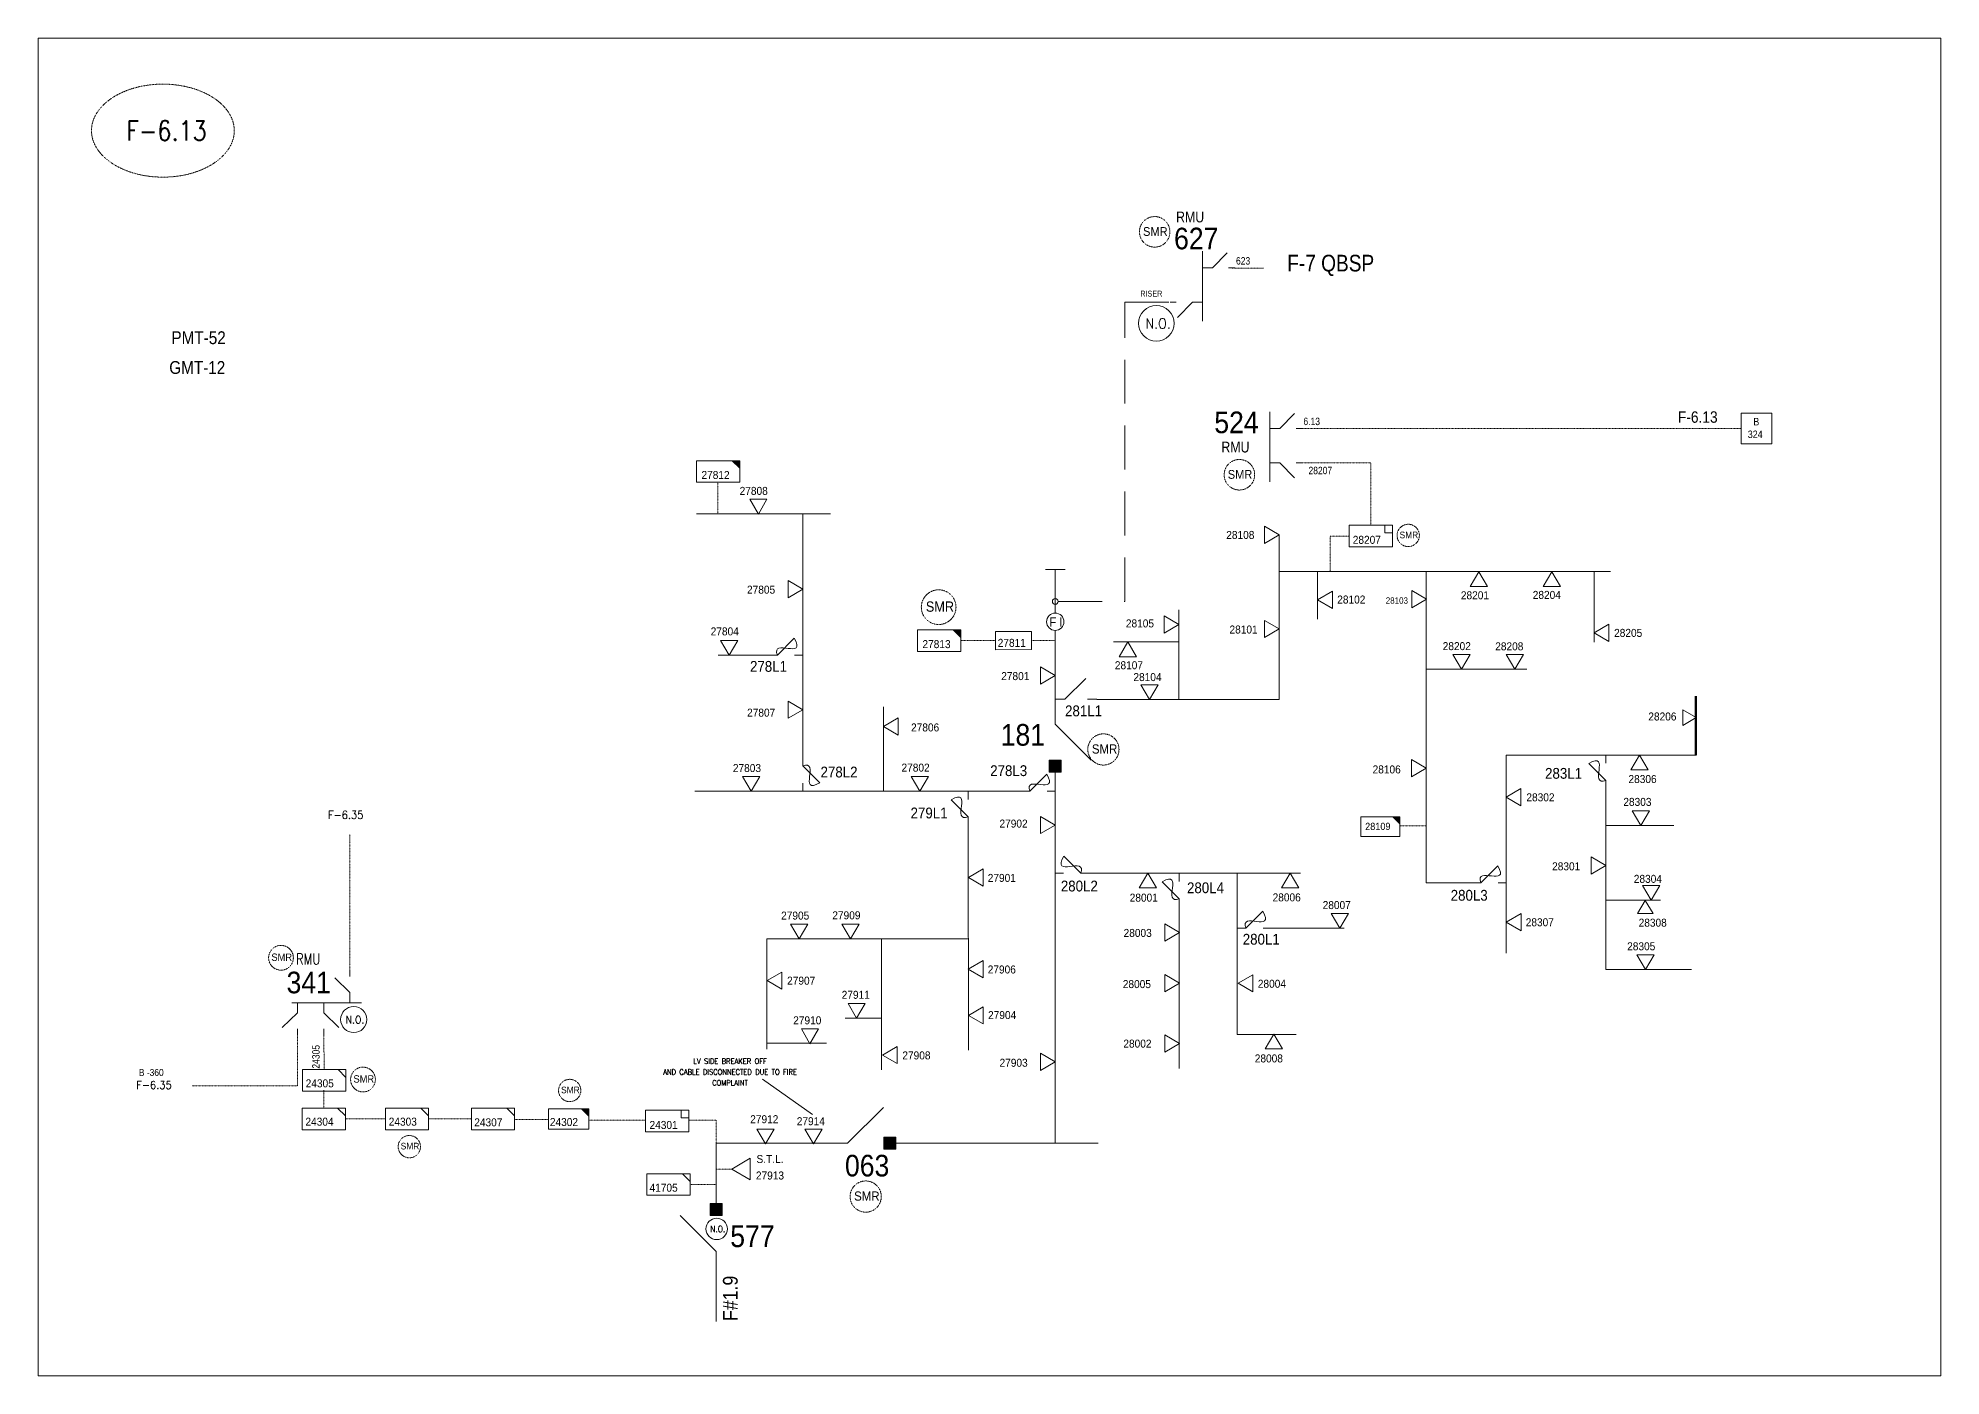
# Model space of a CAD drawing. Header units: metres. Extents: x 65984 to 144644, y -19036 to 23726.
# Drawn here: x 101628 to 102508, y 6070 to 6689 of the extents above; entities that cross this region are included whole.
import ezdxf
from ezdxf.enums import TextEntityAlignment as Align

# ---------------------------------------------------------------- set-up
doc = ezdxf.new("R2010")
doc.units = ezdxf.units.M
doc.header["$MEASUREMENT"] = 0
doc.linetypes.add('DGN Style 3', pattern=[0.013877, 0, -0.013877])
doc.linetypes.add('HIDDEN2', pattern=[2381.25, 1587.5, -793.75])
doc.layers.get('0').update_dxf_attribs({"color": 95, "lineweight": 40})
for name, color, linetype, lineweight in [('ABS', 7, 'Continuous', 40), ('ABS NUMBER', 112, 'Continuous', 30), ('d_eos', 111, 'Continuous', 40), ('d_eos no', 121, 'Continuous', 40), ('d_fco', 5, 'Continuous', 40), ('d_fco text', 95, 'Continuous', 40), ('d_oh branch', 94, 'Continuous', 40), ('d_switch', 95, 'Continuous', 40), ('d_tf', 1, 'Continuous', 40), ('d_tf no', 6, 'Continuous', 40), ('d_ug cable', 95, 'Continuous', 40), ('d_ug main line', 95, 'Continuous', 40), ('d_unit sub', 7, 'Continuous', 40), ('EARTH FAULT INDICATOR', 95, 'Continuous', 40), ('FDR  1  09', 34, 'Continuous', 40), ('FDR  2  05', 154, 'Continuous', 40), ('FDR  2  19', 172, 'Continuous', 40), ('fedr no', 95, 'Continuous', 40), ('GRID STATION  04', 7, 'Continuous', 40), ('GRID STATION 01', 7, 'Continuous', 40), ('Level 37', 7, 'Continuous', 0), ('O H MAIN FEEDER', 4, 'Continuous', 100), ('SW N O', 114, 'Continuous', 30)]:
    doc.layers.add(name, color=color, linetype=linetype, lineweight=lineweight)
doc.styles.add('NASKHF', font='naskhf.shx', dxfattribs={"height": 8})
doc.styles.add('Style-Andalus', font='andlso.ttf')
doc.styles.add('Style-Arial', font='arial.ttf')
doc.styles.add('Style-ENGINEERING', font='ENGINEERING.shx')
doc.styles.add('Style-msdefault', font='msdefault.shx')
doc.styles.add('Style-simplex', font='simplex.shx')
doc.styles.add('Style-STANDARD', font='STANDARD.shx')

# ---------------------------------------------------------------- blocks, each defined once
blk = doc.blocks.new('FUSE01')
at = {"color": 0, "linetype": 'ByBlock', "lineweight": -2}
blk.add_line((0, -17.15), (0, -22.55), dxfattribs=at)
at = {"color": 0, "linetype": 'ByBlock', "lineweight": -2, "flags": 128}
blk.add_lwpolyline([(0, 0.05), (0, -5.75), (-11.2, -16.95)], dxfattribs=at)
at = {"color": 0, "linetype": 'ByBlock', "lineweight": -2}
blk.add_open_spline([(-11.2, -16.95), (3.4, -25.35), (-11.6, -1.35), (0, -5.75)], degree=3, dxfattribs=at)
blk = doc.blocks.new('TF3')
at = {"color": 0, "linetype": 'ByBlock', "lineweight": -2}
for p, q in [((11.3, 9), (18.3, 9)), ((18.3, 9), (18.3, 2))]:
    blk.add_line(p, q, dxfattribs=at)
at = {"color": 0, "linetype": 'ByBlock', "lineweight": -2, "flags": 128}
blk.add_lwpolyline([(18.3, 2), (11.3, 2), (11.3, 9)], dxfattribs=at)
at = {"color": 0, "linetype": 'ByBlock', "lineweight": -2}
blk.add_3dface([(-21.7, 9), (18.3, 9), (18.3, -11), (-21.7, -11)], dxfattribs=at)
blk = doc.blocks.new('*U1006')
at = {"layer": 'EARTH FAULT INDICATOR', "color": 2, "linetype": 'Continuous', "lineweight": 13}
blk.add_circle((0.02, 0.13), 4, dxfattribs=at)
at = {"layer": 'EARTH FAULT INDICATOR', "color": 2, "lineweight": 13, "style": 'Style-Andalus', "width": 0.9}
blk.add_text('F I', height=4.234, dxfattribs=at).set_placement((-2.61, 2.11), align=Align.TOP_LEFT)
blk = doc.blocks.new('ABS2_1_1')
at = {"color": 0, "linetype": 'ByBlock', "lineweight": -2, "ltscale": 500}
for q in [(-29900, 43500), (0, 0)]:
    blk.add_line((0, 13600), q, dxfattribs=at)
at = {"color": 0, "linetype": 'ByBlock', "lineweight": -2, "ltscale": 500, "flags": 128}
for points in [[(5000, 43600), (-5000, 43600), (-5000, 53600), (5000, 53600)], [(3791, 49653), (3791, 49653), (3791, 49653)]]:
    blk.add_lwpolyline(points, close=True, dxfattribs=at)
at = {"color": 0, "linetype": 'ByBlock', "lineweight": -2, "ltscale": 500}
for points in [[(5000, 43600), (-5000, 43600), (5000, 53600), (-5000, 53600)], [(3791, 49653), (3791, 49653), (3791, 49653)]]:
    blk.add_solid(points, dxfattribs=at)
blk = doc.blocks.new('*U1139')
at = {"layer": 'ABS', "color": 7, "linetype": 'Continuous', "lineweight": 13, "ltscale": 0.176941}
for p, q in [((-8.3, 9.1), (-8.3, 16.6)), ((-8.3, 9.1), (8.3, -7.6)), ((-8.3, -16.6), (-8.3, -9))]:
    blk.add_line(p, q, dxfattribs=at)
blk = doc.blocks.new('SS')
at = {"color": 0, "linetype": 'ByBlock', "lineweight": -2, "flags": 128}
blk.add_lwpolyline([(6.95, 4.25), (10.45, 4.25), (10.45, 0.75)], close=True, dxfattribs=at)
at = {"color": 0, "linetype": 'ByBlock', "lineweight": -2, "extrusion": (0, 0, -1)}
blk.add_solid([(-6.95, 4.25), (-10.45, 4.25), (-10.45, 0.75)], dxfattribs=at)
at = {"color": 0, "linetype": 'ByBlock', "lineweight": -2}
blk.add_3dface([(-9.55, 4.25), (10.45, 4.25), (10.45, -5.75), (-9.55, -5.75)], dxfattribs=at)
blk = doc.blocks.new('TF_8')
at = {"color": 0, "linetype": 'ByBlock', "lineweight": -2}
blk.add_line((6.3, 4.95), (9.9, 1.35), dxfattribs=at)
blk.add_3dface([(-10.1, 4.95), (9.9, 4.95), (9.9, -5.05), (-10.1, -5.05)], dxfattribs=at)
blk = doc.blocks.new('exist.us-1000kva')
at = {"color": 0, "linetype": 'ByBlock', "lineweight": -2, "flags": 128}
blk.add_lwpolyline([(40, 12.9), (32.8, 20), (40, 20)], close=True, dxfattribs=at)
at = {"color": 0, "linetype": 'ByBlock', "lineweight": -2, "extrusion": (0, 0, -1)}
blk.add_solid([(-40, 12.9), (-32.8, 20), (-40, 20)], dxfattribs=at)
at = {"color": 0, "linetype": 'ByBlock', "lineweight": -2, "xscale": 2, "yscale": 2}
blk.add_blockref('TF_8', (20.2, 10.1), dxfattribs=at)
blk = doc.blocks.new('*U1008')
at = {"layer": 'SW N O', "color": 3, "lineweight": 13, "ltscale": 0.426762}
blk.add_circle((0, 0), 16.8, dxfattribs=at)
at = {"layer": 'SW N O', "color": 3, "lineweight": 13, "style": 'Style-STANDARD'}
blk.add_text('N.O.', height=9.6, dxfattribs=at).set_placement((1.7, -0.2), align=Align.MIDDLE_CENTER)
blk = doc.blocks.new('TRA1_949')
at = {"layer": 'd_tf', "color": 251, "linetype": 'Continuous', "lineweight": 13, "ltscale": 0.000361655, "flags": 128}
blk.add_lwpolyline([(10.1, -17), (0.1, 0), (-9.9, -17)], close=True, dxfattribs=at)
blk = doc.blocks.new('TRA1_948')
at = {"layer": 'd_tf', "color": 251, "linetype": 'Continuous', "lineweight": 13, "ltscale": 0.000361655, "xscale": 1.000046566207836, "yscale": 1.000046566207836, "zscale": 1.000046566207836, "rotation": 180}
blk.add_blockref('TRA1_949', (0, 0), dxfattribs=at)
blk = doc.blocks.new('TRA1_951')
at = {"layer": 'd_tf', "color": 251, "linetype": 'Continuous', "lineweight": 13, "ltscale": 0.000361634, "flags": 128}
blk.add_lwpolyline([(10, -17), (0, 0), (-10, -17)], close=True, dxfattribs=at)
blk = doc.blocks.new('TRA1_950')
at = {"layer": 'd_tf', "color": 251, "linetype": 'Continuous', "lineweight": 13, "ltscale": 0.000361634, "xscale": 1.000046561871416, "yscale": 1.000046561871416, "zscale": 1.000046561871416, "rotation": 180}
blk.add_blockref('TRA1_951', (0, 0), dxfattribs=at)
blk = doc.blocks.new('TRA1_953')
at = {"layer": 'd_tf', "color": 251, "linetype": 'Continuous', "lineweight": 13, "ltscale": 0.000361644, "flags": 128}
blk.add_lwpolyline([(10, -17), (0, 0), (-10, -17)], close=True, dxfattribs=at)
blk = doc.blocks.new('TRA1_952')
at = {"layer": 'd_tf', "color": 251, "linetype": 'Continuous', "lineweight": 13, "ltscale": 0.000361644, "xscale": 1.000046564039522, "yscale": 1.000046564039522, "zscale": 1.000046564039522, "rotation": 180}
blk.add_blockref('TRA1_953', (0, 0), dxfattribs=at)
blk = doc.blocks.new('TRA1_955')
at = {"layer": 'd_tf', "color": 251, "linetype": 'Continuous', "lineweight": 13, "ltscale": 0.000361644, "flags": 128}
blk.add_lwpolyline([(10, -17), (0, 0), (-10, -17)], close=True, dxfattribs=at)
blk = doc.blocks.new('TRA1_954')
at = {"layer": 'd_tf', "color": 251, "linetype": 'Continuous', "lineweight": 13, "ltscale": 0.000361644, "xscale": 1.000046564039521, "yscale": 1.000046564039521, "zscale": 1.000046564039521, "rotation": 180}
blk.add_blockref('TRA1_955', (0, 0), dxfattribs=at)
blk = doc.blocks.new('TRA1_957')
at = {"layer": 'd_tf', "color": 251, "linetype": 'Continuous', "lineweight": 13, "ltscale": 0.000361644, "flags": 128}
blk.add_lwpolyline([(10, -17), (0, 0), (-10, -17)], close=True, dxfattribs=at)
blk = doc.blocks.new('TRA1_956')
at = {"layer": 'd_tf', "color": 251, "linetype": 'Continuous', "lineweight": 13, "ltscale": 0.000361644, "xscale": 1.000046564039522, "yscale": 1.000046564039522, "zscale": 1.000046564039522, "rotation": 180}
blk.add_blockref('TRA1_957', (0, 0), dxfattribs=at)
blk = doc.blocks.new('TRA1_959')
at = {"layer": 'd_tf', "color": 251, "linetype": 'Continuous', "lineweight": 13, "ltscale": 0.000327943, "flags": 128}
blk.add_lwpolyline([(10, -17), (0, 0), (-10, -17)], close=True, dxfattribs=at)
blk = doc.blocks.new('TRA1_958')
at = {"layer": 'd_tf', "color": 251, "linetype": 'Continuous', "lineweight": 13, "ltscale": 0.000327943, "xscale": 1.000046564039522, "yscale": 1.000046564039522, "zscale": 1.000046564039522, "rotation": 180}
blk.add_blockref('TRA1_959', (0, 0), dxfattribs=at)
blk = doc.blocks.new('TRA1_475')
at = {"layer": 'd_tf', "color": 251, "linetype": 'Continuous', "lineweight": 0, "ltscale": 0.000327943, "flags": 128}
blk.add_lwpolyline([(10, -17), (0, 0), (-10, -17)], close=True, dxfattribs=at)
blk = doc.blocks.new('TRA1_474')
at = {"layer": 'd_tf', "color": 251, "linetype": 'Continuous', "lineweight": 0, "ltscale": 0.000327943, "xscale": 1.000046564039523, "yscale": 1.000046564039523, "zscale": 1.000046564039523, "rotation": 180}
blk.add_blockref('TRA1_475', (0, 0), dxfattribs=at)
blk = doc.blocks.new('TRA1_1478')
at = {"layer": 'd_tf', "color": 251, "linetype": 'Continuous', "lineweight": 13, "ltscale": 0.00032549, "flags": 128}
blk.add_lwpolyline([(10.1, -17), (0.1, 0), (-9.9, -17)], close=True, dxfattribs=at)
blk = doc.blocks.new('TRA1_1477')
at = {"layer": 'd_tf', "color": 251, "linetype": 'Continuous', "lineweight": 13, "ltscale": 0.00032549, "xscale": 1.000046566207837, "yscale": 1.000046566207837, "zscale": 1.000046566207837, "rotation": 180}
blk.add_blockref('TRA1_1478', (0, 0), dxfattribs=at)
blk = doc.blocks.new('TRA1_1480')
at = {"layer": 'd_tf', "color": 251, "linetype": 'Continuous', "lineweight": 13, "ltscale": 0.00032549, "extrusion": (0, 0, -1), "flags": 128}
blk.add_lwpolyline([(-10, -17), (0, 0), (10, -17)], close=True, dxfattribs=at)
blk = doc.blocks.new('TRA1_1479')
at = {"layer": 'd_tf', "color": 251, "linetype": 'Continuous', "lineweight": 13, "ltscale": 0.00032549, "xscale": 1.000046566207837, "yscale": 1.000046566207837, "zscale": 1.000046566207837, "rotation": 180}
blk.add_blockref('TRA1_1480', (0, 0), dxfattribs=at)
blk = doc.blocks.new('*U4326')
at = {"layer": 'SW N O', "color": 3, "lineweight": 13, "ltscale": 0.426762}
blk.add_circle((0, 0), 16.8, dxfattribs=at)
at = {"layer": 'SW N O', "color": 3, "lineweight": 13, "style": 'Style-STANDARD'}
blk.add_text('N.O.', height=9.6, dxfattribs=at).set_placement((1.7, -0.2), align=Align.MIDDLE_CENTER)
blk = doc.blocks.new('*U4327')
at = {"layer": 'SW N O', "color": 3, "lineweight": 13, "ltscale": 0.426762}
blk.add_circle((0, 0), 16.8, dxfattribs=at)
at = {"layer": 'SW N O', "color": 3, "lineweight": 13, "style": 'Style-STANDARD'}
blk.add_text('N.O.', height=9.6, dxfattribs=at).set_placement((1.7, -0.2), align=Align.MIDDLE_CENTER)

msp = doc.modelspace()

# ---------------------------------------------------------------- linework, layer by layer
at = {"layer": 'd_eos', "color": 2, "linetype": 'Continuous', "lineweight": 13, "ltscale": 0.638341}
for p, q in [((102166.7, 6590.37), (102166.7, 6558.04)), ((102166.7, 6582.62), (102171.35, 6582.62)), ((102171.35, 6582.62), (102178.15, 6589.62)), ((102178.8, 6582.62), (102181.62, 6582.62)), ((102154.61, 6566.76), (102151.79, 6566.76)), ((102162.05, 6566.76), (102155.26, 6559.76)), ((102166.7, 6566.76), (102162.05, 6566.76)), ((102197.9, 6516.14), (102197.9, 6483.82)), ((102202.55, 6508.4), (102209.34, 6515.4)), ((102197.9, 6508.4), (102202.55, 6508.4)), ((102209.99, 6508.4), (102212.82, 6508.4)), ((102197.9, 6492.54), (102202.55, 6492.54)), ((102202.55, 6492.54), (102209.34, 6485.54)), ((102209.99, 6492.54), (102212.81, 6492.54)), ((101772.51, 6255.07), (101772.51, 6257.89)), ((101772.51, 6247.62), (101765.51, 6254.42)), ((101772.51, 6242.97), (101772.51, 6247.62)), ((101745.56, 6242.97), (101777.88, 6242.97)), ((101748.22, 6242.97), (101748.22, 6238.32)), ((101760.37, 6242.97), (101760.37, 6238.32)), ((101748.22, 6238.32), (101741.22, 6231.53)), ((101748.22, 6230.88), (101748.22, 6228.05)), ((101760.37, 6238.32), (101767.37, 6231.53)), ((101760.37, 6230.88), (101760.37, 6228.05))]:
    msp.add_line(p, q, dxfattribs=at)
at = {"layer": 'd_oh branch', "color": 251, "linetype": 'Continuous', "lineweight": 13}
for p, q in [((101994.68, 6469.04), (101932.73, 6469.04)), ((102202.19, 6383.14), (102202.19, 6459.34)), ((102220, 6442.28), (102220, 6420.25)), ((102347.84, 6442.24), (102347.84, 6409.71)), ((102155.78, 6383.18), (102155.78, 6424.57)), ((102155.78, 6409.73), (102125.55, 6409.73)), ((101966.09, 6403.62), (101942.85, 6403.63)), ((102019.26, 6340.54), (102019.26, 6379.67)), ((102117.95, 6383.21), (102202.19, 6383.14)), ((102082.85, 6340.71), (101932, 6340.71)), ((102058.41, 6324.89), (102058.46, 6221.06)), ((102114.49, 6302.81), (102212.05, 6302.8)), ((102307.22, 6299.97), (102307.23, 6265.86)), ((102155.98, 6289.32), (102155.98, 6212.6)), ((101965.3, 6272.54), (101965.3, 6221.52)), ((101992.93, 6224.21), (101965.3, 6224.21)), ((102182.74, 6228.26), (102210.04, 6228.26))]:
    msp.add_line(p, q, dxfattribs=at)
at = {"layer": 'd_oh branch', "color": 251, "linetype": 'Continuous', "lineweight": 100}
msp.add_line((102394.9, 6384.71), (102394.9, 6357.46), dxfattribs=at)
at = {"layer": 'd_oh branch', "color": 1, "linetype": 'Continuous', "lineweight": 13}
msp.add_line((101963.25, 6207.63), (101986.43, 6191.25), dxfattribs=at)
at = {"layer": 'd_oh branch', "color": 251, "linetype": 'Continuous', "lineweight": 13, "flags": 128}
for points in [[(101981.91, 6356.53), (101981.91, 6469.04)], [(102202.08, 6442.24), (102355.45, 6442.24)], [(102270.24, 6442.24), (102270.24, 6298.39)], [(102270.24, 6397.17), (102316.79, 6397.17)], [(102307.22, 6299.97), (102307.22, 6357.47), (102394.96, 6357.47)], [(102353.28, 6344.05), (102353.28, 6258.28)], [(102353.28, 6324.86), (102384.74, 6324.86)], [(102182.74, 6302.81), (102182.74, 6228.26)], [(102270.24, 6298.39), (102291.4, 6298.43)], [(102353.28, 6290.35), (102378.6, 6290.35)], [(102198.56, 6277.38), (102232.26, 6277.38)], [(102058.46, 6272.54), (101965.3, 6272.54)], [(102018.25, 6272.58), (102018.25, 6211.95)], [(102353.28, 6258.28), (102392.92, 6258.28)], [(102018.25, 6235.8), (102001.44, 6235.8)]]:
    msp.add_lwpolyline(points, dxfattribs=at)
at = {"layer": 'd_ug cable', "color": 251, "linetype": 'DGN Style 3', "lineweight": 13}
for p, q in [((101760.37, 6194.21), (101760.37, 6202.55)), ((101770.36, 6189.21), (101788.89, 6189.21)), ((101808.89, 6189.21), (101828.64, 6189.21))]:
    msp.add_line(p, q, dxfattribs=at)
at = {"layer": 'd_ug cable', "color": 251, "linetype": 'DGN Style 3', "lineweight": 13, "flags": 128}
for points in [[(102194.95, 6582.61), (102180.13, 6582.61)], [(101942.68, 6469.04), (101942.68, 6483.39)], [(101760.63, 6212.05), (101760.37, 6228.05)], [(101864.27, 6188.97), (101848.64, 6188.97)], [(101909.15, 6188.65), (101882.99, 6188.65)], [(101941.81, 6177.97), (101941.81, 6188.65), (101929.14, 6188.65)], [(101941.81, 6158.92), (101929.81, 6158.92)]]:
    msp.add_lwpolyline(points, dxfattribs=at)
at = {"layer": 'd_ug cable', "color": 116, "linetype": 'DGN Style 3', "lineweight": 13, "true_color": 0x008040, "flags": 128}
msp.add_lwpolyline([(102211.4, 6508.4), (102415.79, 6508.4)], dxfattribs=at)
at = {"layer": 'd_ug cable', "color": 21, "linetype": 'DGN Style 3', "lineweight": 13, "flags": 128}
for points in [[(101772.51, 6257.89), (101772.51, 6320.81)], [(101748.22, 6228.05), (101748.22, 6204.59), (101699.61, 6204.59)]]:
    msp.add_lwpolyline(points, dxfattribs=at)
at = {"layer": 'd_ug cable', "color": 2, "linetype": 'DGN Style 3', "lineweight": 13}
for centre, radius in [((102144.63, 6599.33), 7.06), ((102183.81, 6487.03), 7.06), ((102261.87, 6458.98), 5.16), ((102044.74, 6425.82), 8.02), ((102120.92, 6360.04), 7.22), ((101740.61, 6263.72), 5.73), ((101778.54, 6207.45), 5.73), ((101874.12, 6202.39), 5.16), ((101799.96, 6176.41), 5.16), ((102011, 6153.34), 7.22)]:
    msp.add_circle(centre, radius, dxfattribs=at)
at = {"layer": 'd_ug main line', "color": 251, "linetype": 'HIDDEN2', "lineweight": 13, "ltscale": 0.012803}
msp.add_lwpolyline([(102099.98, 6428.47), (102130.84, 6428.45), (102130.84, 6566.76), (102151.79, 6566.76)], dxfattribs=at)
at = {"layer": 'd_unit sub', "color": 251, "linetype": 'Continuous', "lineweight": 13, "flags": 128}
msp.add_lwpolyline([(102070.99, 6414.51), (102087.66, 6414.52), (102087.66, 6406.18), (102070.99, 6406.17)], close=True, dxfattribs=at)
at = {"layer": 'FDR  1  09', "color": 251, "linetype": 'DGN Style 3', "lineweight": 13}
msp.add_line((101949.14, 6166.04), (101941.81, 6166.04), dxfattribs=at)
at = {"layer": 'FDR  2  05', "color": 251, "linetype": 'Continuous', "lineweight": 13, "flags": 128}
msp.add_lwpolyline([(102182.74, 6277.38), (102186.61, 6277.38)], dxfattribs=at)
at = {"layer": 'FDR  2  19', "color": 251, "linetype": 'DGN Style 3', "lineweight": 13}
for p, q in [((102054.94, 6410.34), (102070.99, 6410.34)), ((102087.66, 6410.35), (102098.65, 6410.35)), ((102270.23, 6324.69), (102257.98, 6324.69))]:
    msp.add_line(p, q, dxfattribs=at)
at = {"layer": 'FDR  2  19', "color": 251, "linetype": 'DGN Style 3', "lineweight": 13, "flags": 128}
for points in [[(102244.51, 6463.73), (102244.51, 6492.54), (102212.79, 6492.54)], [(102225.8, 6442.24), (102225.8, 6458.67), (102234.55, 6458.67)]]:
    msp.add_lwpolyline(points, dxfattribs=at)
at = {"layer": 'fedr no', "color": 82, "linetype": 'DGN Style 3', "lineweight": 13, "true_color": 0x1dc70e}
msp.add_ellipse((101686, 6646.12), major_axis=(33.02, 0), ratio=0.651175, dxfattribs=at)
at = {"layer": 'GRID STATION  04', "color": 251, "linetype": 'Continuous', "lineweight": 13, "ltscale": 0.39177, "flags": 128}
msp.add_lwpolyline([(102429.95, 6501.32), (102429.95, 6515.48), (102415.79, 6515.48), (102415.79, 6501.32)], close=True, dxfattribs=at)
at = {"layer": 'O H MAIN FEEDER', "color": 251, "lineweight": 13, "ltscale": 0.426762}
for p, q in [((102103.17, 6443.23), (102094.15, 6443.23)), ((102098.66, 6423.09), (102098.66, 6443.23)), ((102098.66, 6413.75), (102098.66, 6415.09)), ((102098.66, 6377.82), (102098.66, 6415.03)), ((102098.68, 6177.97), (102098.66, 6350.57)), ((101941.81, 6177.97), (101941.81, 6149.75)), ((102002.29, 6177.97), (101941.81, 6177.97)), ((102118.55, 6177.97), (102021.48, 6177.97))]:
    msp.add_line(p, q, dxfattribs=at)
at = {"layer": 'O H MAIN FEEDER', "color": 251, "lineweight": 13, "ltscale": 0.384086}
msp.add_line((101941.81, 6120.92), (101941.81, 6095.52), dxfattribs=at)
at = {"layer": 'O H MAIN FEEDER', "color": 140, "linetype": 'Continuous', "lineweight": 13, "flags": 128}
msp.add_lwpolyline([(101628.27, 6688.92), (102508.22, 6688.92), (102508.22, 6070.42), (101628.27, 6070.42)], close=True, dxfattribs=at)
at = {"layer": 'O H MAIN FEEDER', "color": 251, "lineweight": 13, "ltscale": 0.426762}
msp.add_circle((102098.66, 6428.47), 1.32, dxfattribs=at)

# ---------------------------------------------------------------- block references
at = {"layer": 'ABS', "color": 7, "linetype": 'Continuous', "lineweight": 13, "ltscale": 0.176941, "xscale": 0.5763376204863361, "yscale": 0.5763376204863361, "zscale": 0.5763376204863361, "rotation": 90}
msp.add_blockref('*U1139', (102108.38, 6388.01), dxfattribs=at)
at = {"layer": 'ABS', "color": 2, "linetype": 'Continuous', "lineweight": 13, "ltscale": 0.829472, "xscale": 0.000555747191877611, "yscale": 0.000555747191877611, "zscale": 0.0003680335276451397}
for p, rotation in [((102098.68, 6379.28), 179.9999999999998), ((101995.08, 6177.97), 269.9999999999997), ((101941.81, 6120.4), 359.9999999999998)]:
    msp.add_blockref('ABS2_1_1', p, dxfattribs=dict(at, rotation=rotation))
at = {"layer": 'd_fco', "color": 251, "linetype": 'Continuous', "lineweight": 13, "xscale": 0.7, "yscale": -0.7, "zscale": 0.2499179648993302, "rotation": 269.9999999999999}
for p in [(101966.12, 6403.62), (102182.77, 6277.38)]:
    msp.add_blockref('FUSE01', p, dxfattribs=at)
at = {"layer": 'd_fco', "color": 7, "linetype": 'Continuous', "lineweight": 13, "xscale": 0.7, "zscale": 0.2499179648993302}
for p, yscale, rotation in [((101981.91, 6356.49), -0.7, 180), ((102353.28, 6341.69), -0.7, 359.9999999999999), ((102082.88, 6340.71), -0.7, 269.9999999999999), ((102058.41, 6324.92), -0.7, 359.9999999999999), ((102114.45, 6302.81), 0.7, 269.9999999999999), ((102155.98, 6287), -0.7, 359.9999999999999), ((102291.44, 6298.43), -0.7, 269.9999999999999)]:
    msp.add_blockref('FUSE01', p, dxfattribs=dict(at, yscale=yscale, rotation=rotation))
at = {"layer": 'd_tf', "color": 251, "linetype": 'Continuous', "lineweight": 13, "ltscale": 0.000361644, "extrusion": (0, 0, -1), "xscale": 0.4, "yscale": 0.4, "zscale": 0.4}
for p, rotation in [((-101961.35, 6468.89), 359.9999999999999), ((-101947.83, 6403.64), 359.9999999999999), ((-102019.27, 6370.64), 89.99999999999997), ((-102183.21, 6251.92), 89.99999999999997), ((-101985.24, 6224.01), 359.9999999999999)]:
    msp.add_blockref('TRA1_956', p, dxfattribs=dict(at, rotation=rotation))
at = {"layer": 'd_tf', "color": 251, "linetype": 'Continuous', "lineweight": 13, "ltscale": 0.000361634, "xscale": 0.4, "yscale": 0.4, "zscale": 0.4, "rotation": 89.99999999999997}
for p in [(102202.19, 6459.33), (102202.23, 6415.73), (102270.23, 6351.38), (102353.28, 6306.41)]:
    msp.add_blockref('TRA1_950', p, dxfattribs=at)
at = {"layer": 'd_tf', "color": 251, "linetype": 'Continuous', "lineweight": 13, "ltscale": 0.000361655, "xscale": 0.4, "yscale": 0.4, "zscale": 0.4}
for p, rotation in [((102294.42, 6442.23), 180), ((102328.18, 6442.23), 180), ((102220, 6429.14), 270), ((102132.14, 6409.73), 180), ((102286.53, 6397.16), 359.9999999999999), ((102311.19, 6397.16), 359.9999999999999), ((102307.12, 6337.99), 270), ((102369.51, 6324.85), 359.9999999999999), ((102141.44, 6302.79), 180), ((102207.31, 6302.79), 180), ((102374.22, 6290.34), 359.9999999999999), ((102230.34, 6277.37), 359.9999999999999), ((102307.24, 6280.2), 270), ((102371.66, 6258.27), 359.9999999999999)]:
    msp.add_blockref('TRA1_948', p, dxfattribs=dict(at, rotation=rotation))
at = {"layer": 'd_tf', "color": 251, "linetype": 'Continuous', "lineweight": 13, "ltscale": 0.000361644, "xscale": 0.4, "yscale": 0.4, "zscale": 0.4}
for name, p, rotation in [('TRA1_956', (101981.9, 6434.16), 89.99999999999997), ('TRA1_952', (102098.57, 6394.28), 89.99999999999997), ('TRA1_956', (101981.91, 6378.43), 89.99999999999997), ('TRA1_956', (101958.06, 6340.69), 359.9999999999999), ('TRA1_956', (102036.01, 6340.69), 359.9999999999999), ('TRA1_956', (102098.57, 6325.11), 89.99999999999997), ('TRA1_952', (102058.47, 6300.83), 270), ('TRA1_956', (101980.3, 6272.53), 359.9999999999999), ('TRA1_956', (102004, 6272.54), 359.9999999999999), ('TRA1_956', (102156.17, 6275.4), 89.99999999999997), ('TRA1_952', (101965.36, 6253.15), 270), ('TRA1_952', (102058.45, 6258.47), 270), ('TRA1_956', (102156.17, 6252.02), 89.99999999999997), ('TRA1_956', (102006.82, 6235.78), 359.9999999999999), ('TRA1_952', (102058.48, 6237.12), 270), ('TRA1_952', (102018.72, 6218.78), 270), ('TRA1_956', (102156.17, 6224.13), 89.99999999999997), ('TRA1_954', (102098.68, 6215.58), 90.01152503593137)]:
    msp.add_blockref(name, p, dxfattribs=dict(at, rotation=rotation))
at = {"layer": 'd_tf', "color": 251, "linetype": 'Continuous', "lineweight": 13, "ltscale": 0.000361655, "extrusion": (0, 0, -1), "xscale": 0.4, "yscale": 0.4, "zscale": 0.4}
for p, rotation in [((-102270.3, 6429.53), 270), ((-102142.25, 6383.16), 359.9999999999999), ((-102368.8, 6357.47), 180), ((-102199.75, 6228.45), 180)]:
    msp.add_blockref('TRA1_948', p, dxfattribs=dict(at, rotation=rotation))
at = {"layer": 'd_tf', "color": 251, "linetype": 'Continuous', "lineweight": 13, "ltscale": 0.000361634, "extrusion": (0, 0, -1), "xscale": 0.4, "yscale": 0.4, "zscale": 0.4}
for p, rotation in [((-102155.79, 6417.84), 270), ((-102347.83, 6413.89), 89.99999999999997)]:
    msp.add_blockref('TRA1_950', p, dxfattribs=dict(at, rotation=rotation))
at = {"layer": 'd_tf', "color": 251, "linetype": 'Continuous', "lineweight": 13, "ltscale": 0.00032549, "extrusion": (0, 0, -1), "xscale": 0.36, "yscale": 0.36, "zscale": 0.36, "rotation": 270}
msp.add_blockref('TRA1_1479', (-102395.05, 6374.74), dxfattribs=at)
at = {"layer": 'd_tf', "color": 251, "linetype": 'Continuous', "lineweight": 13, "ltscale": 0.00032549, "xscale": 0.36, "yscale": 0.36, "zscale": 0.36, "rotation": 180}
msp.add_blockref('TRA1_1477', (102371.48, 6290.27), dxfattribs=at)
at = {"layer": 'd_tf', "color": 251, "linetype": 'Continuous', "lineweight": 0, "ltscale": 0.000327943, "xscale": 0.4, "yscale": 0.4, "zscale": 0.4, "rotation": 359.9999999999999}
for p in [(101964.69, 6177.71), (101986.88, 6177.71)]:
    msp.add_blockref('TRA1_474', p, dxfattribs=at)
at = {"layer": 'd_tf', "color": 251, "linetype": 'Continuous', "lineweight": 13, "ltscale": 0.000327943, "xscale": 0.4998592052624514, "yscale": 0.4998592052624514, "zscale": 0.4998592052624514, "rotation": 270}
msp.add_blockref('TRA1_958', (101949.14, 6166.05), dxfattribs=at)
at = {"layer": 'd_unit sub', "color": 251, "linetype": 'Continuous', "lineweight": 13, "yscale": 0.999671859597321, "zscale": 0.2499179648993302}
msp.add_blockref('SS', (101942.3, 6489.29), dxfattribs=at)
at = {"layer": 'd_unit sub', "color": 2, "linetype": 'Continuous', "lineweight": 13}
for name, p, xscale, yscale, zscale in [('TF3', (102245.4, 6459.23), 0.4998359297986605, 0.4998359297986605, 0.2499179648993302), ('TF_8', (101760.73, 6207.1), 0.9996718595973229, 0.9996718595973229, 0.2499179648993302), ('TF_8', (101798.99, 6189.26), 0.9996718595973229, 0.9996718595973229, 0.2499179648993302), ('exist.us-1000kva', (101864.27, 6184.53), 0.4680166354892138, 0.467907250296302, 0.5585704431530975)]:
    msp.add_blockref(name, p, dxfattribs=dict(at, xscale=xscale, yscale=yscale, zscale=zscale))
at = {"layer": 'd_unit sub', "color": 2, "linetype": 'Continuous', "lineweight": 13, "yscale": 0.999671859597321, "zscale": 0.2499179648993302}
msp.add_blockref('SS', (102044.49, 6411.09), dxfattribs=at)
at = {"layer": 'd_unit sub', "color": 251, "linetype": 'Continuous', "lineweight": 13}
for name, p, xscale, yscale, zscale in [('SS', (102248.58, 6325.04), 0.9, 0.8997046736375889, 0.2249261684093972), ('TF_8', (101760.47, 6189.26), 0.9996718595973229, 0.9996718595973229, 0.2499179648993302), ('TF_8', (101838.74, 6189.26), 0.9996718595973229, 0.9996718595973229, 0.2499179648993302), ('TF3', (101919.99, 6188.73), 0.4998359297986605, 0.4998359297986605, 0.2499179648993302), ('TF_8', (101919.92, 6158.97), 0.9996718595973229, 0.9996718595973229, 0.2499179648993302)]:
    msp.add_blockref(name, p, dxfattribs=dict(at, xscale=xscale, yscale=yscale, zscale=zscale))
at = {"layer": 'EARTH FAULT INDICATOR', "color": 2, "linetype": 'Continuous', "lineweight": 13}
msp.add_blockref('*U1006', (102098.63, 6418.95), dxfattribs=at)
at = {"layer": 'SW N O', "color": 3, "lineweight": 13}
for name, p, xscale, yscale, zscale in [('*U4326', (102145.39, 6557.02), 0.48912104362586, 0.48912104362586, 0.48912104362586), ('*U4327', (101774.24, 6235.18), 0.3594083158214937, 0.3594083158214937, 0.3594083158214937), ('*U1008', (101942.09, 6138.39), 0.2950694635422144, 0.2950694635422144, 0.2950694635422144)]:
    msp.add_blockref(name, p, dxfattribs=dict(at, xscale=xscale, yscale=yscale, zscale=zscale))

# ---------------------------------------------------------------- texts
at = {"layer": 'ABS NUMBER', "color": 2, "lineweight": 13, "style": 'Style-Arial', "width": 0.88}
for s, p in [('181', (102073.42, 6371.8)), ('063', (102001.41, 6172.64)), ('577', (101948.36, 6139.97))]:
    msp.add_text(s, height=10, dxfattribs=at).set_placement(p, align=Align.TOP_LEFT)
at = {"layer": 'd_eos no', "color": 2, "linetype": 'Continuous', "lineweight": 13, "style": 'Style-Arial', "width": 0.88}
msp.add_text('341', height=10, dxfattribs=at).set_placement((101743.19, 6257.3), align=Align.TOP_LEFT)
at = {"layer": 'd_fco text', "color": 251, "linetype": 'DGN Style 3', "lineweight": 13, "style": 'Style-msdefault', "width": 0.92}
for s, p in [('278L1', (101957.5, 6400.94)), ('280L1', (102185.36, 6274.8))]:
    msp.add_text(s, height=5, dxfattribs=at).set_placement(p, align=Align.TOP_LEFT)
at = {"layer": 'd_fco text', "color": 7, "linetype": 'DGN Style 3', "lineweight": 13, "style": 'Style-msdefault', "width": 0.92}
for s, p in [('281L1', (102103.19, 6380.38)), ('278L2', (101990.11, 6352.1)), ('278L3', (102068.57, 6352.73)), ('283L1', (102325.16, 6351.49)), ('279L1', (102031.75, 6333.17)), ('280L2', (102101.24, 6299.4)), ('280L4', (102159.58, 6298.6)), ('280L3', (102281.52, 6295.12))]:
    msp.add_text(s, height=5, dxfattribs=at).set_placement(p, align=Align.TOP_LEFT)
at = {"layer": 'd_switch', "color": 55, "linetype": 'Continuous', "lineweight": 13, "ltscale": 0.876518, "style": 'Style-ENGINEERING', "width": 0.857143}
msp.add_text('F-7 QBSP', height=7.703, dxfattribs=at).set_placement((102205.91, 6588.72), align=Align.TOP_LEFT)
at = {"layer": 'd_switch', "color": 7, "linetype": 'Continuous', "lineweight": 13, "ltscale": 0.855938, "style": 'Style-ENGINEERING', "width": 0.857143}
msp.add_text('RISER', height=2.689, dxfattribs=at).set_placement((102137.96, 6572.11), align=Align.TOP_LEFT)
at = {"layer": 'd_switch', "color": 251, "linetype": 'Continuous', "lineweight": 13, "style": 'Style-ENGINEERING', "width": 0.857143}
msp.add_text('24305', height=3.43, rotation=90, dxfattribs=at).set_placement((101755.04, 6212.48), align=Align.TOP_LEFT)
at = {"layer": 'd_switch', "color": 2, "linetype": 'Continuous', "lineweight": 13, "insert": (102386.57, 6516.36), "char_height": 5.2887, "attachment_point": 1, "style": 'NASKHF'}
msp.add_mtext('\\Fmsdefault;\\H1x;\\W0.9;F-6.13\\P', dxfattribs=at)
at = {"layer": 'd_switch', "color": 251, "linetype": 'Continuous', "lineweight": 13, "insert": (102226.69, 6490.72), "char_height": 3.43, "attachment_point": 3, "style": 'NASKHF'}
msp.add_mtext('\\FENGINEERING;\\H1x;\\W0.857143;28207\\P', dxfattribs=at)
at = {"layer": 'd_switch', "color": 21, "linetype": 'Continuous', "lineweight": 13, "insert": (101674.87, 6212.33), "char_height": 3.2418, "attachment_point": 1, "style": 'NASKHF'}
msp.add_mtext('\\Fmsdefault;\\H1x;\\W0.9;B -360', dxfattribs=at)
at = {"layer": 'd_tf no', "color": 251, "lineweight": 13, "style": 'Style-msdefault', "width": 0.945946}
msp.add_text('27812', height=3.7, dxfattribs=at).set_placement((101935.05, 6488.79), align=Align.TOP_LEFT)
at = {"layer": 'd_tf no', "color": 251, "linetype": 'Continuous', "lineweight": 13, "style": 'Style-msdefault', "width": 0.945946}
for s, p in [('27808', (101952.71, 6477.72)), ('28105', (102131.31, 6416.46)), ('28104', (102134.8, 6391.65))]:
    msp.add_text(s, height=3.7, dxfattribs=at).set_placement(p)
for s, height, p in [('28108', 3.7, (102177.73, 6461.06)), ('27805', 3.7, (101956.11, 6435.76)), ('28201', 3.7, (102286.22, 6433.16)), ('28204', 3.7, (102319.46, 6433.34)), ('28102', 3.7, (102229.05, 6431.2)), ('28103', 2.927, (102251.48, 6430.35)), ('27804', 3.7, (101939.31, 6416.47)), ('28101', 3.7, (102179.23, 6417.34)), ('28205', 3.7, (102357.08, 6415.78)), ('27811', 3.7, (102072.05, 6411.17)), ('28202', 3.7, (102277.82, 6409.65)), ('28208', 3.7, (102302.11, 6409.56)), ('27801', 3.7, (102073.67, 6395.81)), ('27807', 3.7, (101956.15, 6378.91)), ('27803', 3.7, (101949.58, 6353.3)), ('27802', 3.7, (102027.56, 6353.49)), ('28106', 3.7, (102245.4, 6352.66)), ('28306', 3.7, (102363.73, 6348.21)), ('28302', 3.7, (102316.52, 6339.76)), ('28303', 3.7, (102361.35, 6337.65)), ('27902', 3.7, (102072.86, 6327.62)), ('28109', 3.33, (102241.96, 6326.14)), ('27901', 3.7, (102067.44, 6302.5)), ('28301', 3.7, (102328.41, 6307.86)), ('28304', 3.7, (102366.19, 6302.06)), ('28001', 3.7, (102133.08, 6293.37)), ('28006', 3.7, (102199.16, 6293.5)), ('27905', 3.7, (101971.88, 6285.08)), ('27909', 3.7, (101995.56, 6285.22)), ('28007', 3.7, (102222.31, 6289.95)), ('28003', 3.7, (102130.26, 6277.07)), ('28307', 3.7, (102316.22, 6282)), ('28305', 3.7, (102363.12, 6270.89)), ('27906', 3.7, (102067.43, 6260.17)), ('27907', 3.7, (101974.66, 6255)), ('27911', 3.7, (101999.9, 6248.46)), ('28005', 3.7, (102129.89, 6253.42)), ('28004', 3.7, (102192.33, 6253.58)), ('27904', 3.7, (102067.58, 6239.1)), ('27910', 3.7, (101977.47, 6236.67)), ('28002', 3.7, (102130.15, 6225.9)), ('27908', 3.7, (102027.95, 6220.45)), ('27903', 3.7, (102072.89, 6217.05)), ('28008', 3.7, (102190.92, 6219.05)), ('24304', 3.7, (101751.91, 6189.81)), ('24307', 3.7, (101829.99, 6189.51)), ('24301', 3.7, (101911.03, 6188.3)), ('S.T.L.', 3.7, (101960.51, 6172.56)), ('27913', 3.7, (101960.22, 6164.93)), ('41705', 3.7, (101911.04, 6159.28))]:
    msp.add_text(s, height=height, dxfattribs=at).set_placement(p, align=Align.TOP_LEFT)
at = {"layer": 'd_tf no', "color": 2, "linetype": 'Continuous', "lineweight": 13, "style": 'Style-msdefault', "width": 0.945946}
for s, p in [('28207', (102236.23, 6458.8)), ('24305', (101752.02, 6207.53)), ('24303', (101790.43, 6189.81)), ('24302', (101864.95, 6189.64))]:
    msp.add_text(s, height=3.7, dxfattribs=at).set_placement(p, align=Align.TOP_LEFT)
at = {"layer": 'd_tf no', "color": 2, "lineweight": 13, "style": 'Style-msdefault', "width": 0.945946}
msp.add_text('27813', height=3.7, dxfattribs=at).set_placement((102037.24, 6410.58), align=Align.TOP_LEFT)
at = {"layer": 'd_tf no', "color": 251, "linetype": 'Continuous', "lineweight": 13, "style": 'Style-msdefault', "width": 0.945946}
for s, p in [('28107', (102139.22, 6400.83)), ('27806', (102044.99, 6372.07)), ('28206', (102385.92, 6377.13)), ('28308', (102381.44, 6281.8))]:
    msp.add_text(s, height=3.7, dxfattribs=at).set_placement(p, align=Align.TOP_RIGHT)
at = {"layer": 'd_tf no', "color": 251, "linetype": 'Continuous', "lineweight": 40, "style": 'Style-msdefault', "width": 0.945946}
for s, p in [('27912', (101957.59, 6190.95)), ('27914', (101979.12, 6190.02))]:
    msp.add_text(s, height=3.7, dxfattribs=at).set_placement(p, align=Align.TOP_LEFT)
at = {"layer": 'd_tf no', "color": 1, "linetype": 'Continuous', "lineweight": 40, "attachment_point": 1, "style": 'NASKHF'}
for insert, char_height in [((102139.24, 6601.52), 4.0479), ((102178.42, 6489.22), 4.0479), ((102257.88, 6460.75), 3.0677), ((101736.17, 6265.7), 3.4086), ((101774.11, 6209.43), 3.4086), ((101870.13, 6204.17), 3.0677), ((101795.96, 6178.19), 3.0677)]:
    msp.add_mtext('\\Fmsdefault;\\H1x;\\W0.945946;SMR^I', dxfattribs=dict(at, insert=insert, char_height=char_height))
at = {"layer": 'd_tf no', "color": 1, "lineweight": 13, "attachment_point": 1, "style": 'NASKHF'}
for insert, char_height in [((102038.81, 6428.45), 4.7493), ((102115.59, 6362.4), 4.2743), ((102005.66, 6155.71), 4.2743)]:
    msp.add_mtext('\\Fmsdefault;\\H1x;\\W0.925;SMR\\P', dxfattribs=dict(at, insert=insert, char_height=char_height))
at = {"layer": 'fedr no', "color": 6, "linetype": 'Continuous', "lineweight": 13, "width": 0.909091}
for s, height, style, p in [('F-6.13', 9.19, 'Style-STANDARD', (101687.69, 6646.12)), ('F-6.35', 3.678, 'Style-simplex', (101770.56, 6329.78)), ('F-6.35', 3.678, 'Style-simplex', (101681.91, 6204.9))]:
    msp.add_text(s, height=height, dxfattribs=dict(at, style=style)).set_placement(p, align=Align.MIDDLE_CENTER)
at = {"layer": 'fedr no', "color": 1, "linetype": 'Continuous', "lineweight": 13, "insert": (101948.26, 6210.91), "char_height": 2.5011, "attachment_point": 5, "line_spacing_factor": 1.2, "style": 'Style-STANDARD'}
msp.add_mtext('\\H1x;\\W0.909091;LV SIDE BREAKER OFF\\PAND CABLE DISCONNECTED DUE TO FIRE\\PCOMPLAINT', dxfattribs=at)
at = {"layer": 'GRID STATION  04', "color": 251, "linetype": 'Continuous', "lineweight": 13, "style": 'Style-msdefault', "width": 0.888889}
for s, height, p in [('B', 3.47, (102421.47, 6513.31)), ('324', 3.468, (102418.9, 6507.47))]:
    msp.add_text(s, height=height, dxfattribs=at).set_placement(p, align=Align.TOP_LEFT)
at = {"layer": 'GRID STATION 01', "linetype": 'Continuous', "lineweight": 13, "style": 'Style-msdefault', "width": 0.888889}
for s, p in [('PMT-52', (101689.96, 6553.36)), ('GMT-12', (101688.95, 6539.59))]:
    msp.add_text(s, height=5.94, dxfattribs=at).set_placement(p, align=Align.TOP_LEFT)
at = {"layer": 'GRID STATION 01', "color": 2, "linetype": 'Continuous', "lineweight": 13, "insert": (101944.99, 6095.81), "char_height": 6.8046, "width": 33.2165, "attachment_point": 1, "rotation": 90, "style": 'NASKHF'}
msp.add_mtext('\\Fmsdefault;\\H1x;\\W0.9;F#1.9', dxfattribs=at)
at = {"layer": 'Level 37', "color": 2, "linetype": 'Continuous', "lineweight": 13, "width": 0.854701}
for style, p in [('Style-msdefault', (102161.03, 6606.21)), ('Style-msdefault', (102181.97, 6499.84)), ('Style-STANDARD', (101753.17, 6263.15))]:
    msp.add_text('RMU', height=4.993, dxfattribs=dict(at, style=style)).set_placement(p, align=Align.MIDDLE_CENTER)
at = {"layer": 'Level 37', "color": 2, "linetype": 'Continuous', "lineweight": 13, "style": 'Style-Arial', "width": 0.88}
for s, p in [('627', (102153.59, 6601.25)), ('524', (102172.2, 6516.26))]:
    msp.add_text(s, height=10, dxfattribs=at).set_placement(p, align=Align.TOP_LEFT)
at = {"layer": 'Level 37', "color": 7, "linetype": 'Continuous', "lineweight": 13, "style": 'Style-ENGINEERING', "width": 0.857143}
for s, p in [('623', (102182.23, 6587.64)), ('6.13', (102213.42, 6513.42))]:
    msp.add_text(s, height=3.43, dxfattribs=at).set_placement(p, align=Align.TOP_LEFT)

doc.saveas('drawing.dxf')
